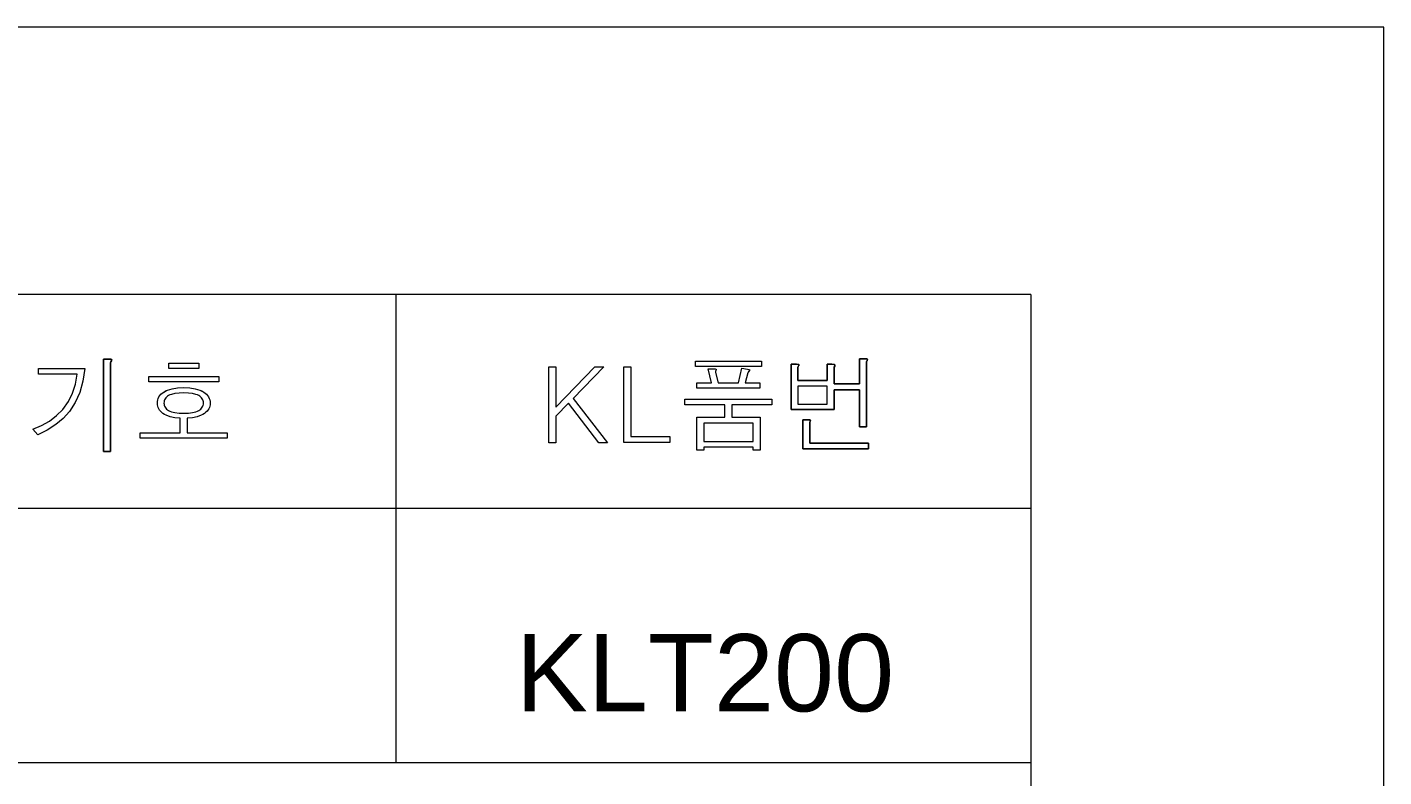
# Model space of a CAD drawing. Header units: inches. Extents: x -551 to -341, y 564 to 861.
# Drawn here: x -393.9 to -341.3, y 831.6 to 860.7 of the extents above; entities that cross this region are included whole.
import ezdxf

# ---------------------------------------------------------------- set-up
doc = ezdxf.new("R2010")
doc.units = ezdxf.units.IN
doc.header["$LTSCALE"] = 0.03937
doc.header["$MEASUREMENT"] = 0
doc.layers.add('______', color=7, linetype='Continuous')
doc.layers.add('______ 1', color=7, linetype='Continuous')

# ---------------------------------------------------------------- blocks, each defined once
blk = doc.blocks.new('BLOCK 20')
at = {"layer": '______ 1', "color": 18, "lineweight": 9}
blk.add_lwpolyline([(196.386, -10.437), (16.646, -10.437)], dxfattribs=at)
blk = doc.blocks.new('BLOCK 19')
at = {"layer": '______ 1', "color": 18, "lineweight": 9}
blk.add_lwpolyline([(196.386, -28.618), (16.646, -28.618)], dxfattribs=at)
blk = doc.blocks.new('BLOCK 16')
at = {"layer": '______ 1', "color": 2, "lineweight": 9}
blk.add_lwpolyline([(0.077, -297.058), (210.077, -297.058), (210.077, -0.06), (0.077, -0.06), (0.077, -297.058)], dxfattribs=at)
blk = doc.blocks.new('BLOCK 12')
at = {"layer": '______ 1', "color": 18, "lineweight": 9}
blk.add_lwpolyline([(196.386, -18.749), (66.517, -18.749)], dxfattribs=at)
blk = doc.blocks.new('BLOCK 2')
at = {"layer": '______ 1', "lineweight": 0}
for points in [[(164.11, -13.102), (164.11, -13.309), (162.95, -13.309), (162.95, -13.102), (164.11, -13.102)], [(185.936, -13.02), (185.936, -13.227), (183.373, -13.227), (183.373, -13.02), (185.936, -13.02)], [(159.69, -13.312), (159.617, -13.801), (159.494, -14.242), (159.319, -14.635), (159.092, -14.985), (158.853, -15.25), (158.567, -15.489), (158.238, -15.702), (157.865, -15.889), (157.678, -15.664), (158.017, -15.524), (158.322, -15.35), (158.597, -15.14), (158.839, -14.898), (159.055, -14.597), (159.221, -14.271), (159.334, -13.918), (159.398, -13.536), (157.897, -13.536), (157.897, -13.312), (159.69, -13.312)], [(164.885, -13.615), (164.885, -13.824), (162.171, -13.824), (162.171, -13.615), (164.885, -13.615)], [(177.694, -13.247), (177.962, -13.247), (177.962, -14.81), (179.478, -13.247), (179.827, -13.247), (178.635, -14.469), (179.968, -16.19), (179.635, -16.19), (178.452, -14.653), (177.962, -15.154), (177.962, -16.19), (177.694, -16.19), (177.694, -13.247)], [(180.604, -13.247), (180.872, -13.247), (180.872, -15.95), (182.385, -15.95), (182.385, -16.186), (180.604, -16.186), (180.604, -13.247)], [(184.178, -13.338), (184.181, -13.341), (184.181, -13.343), (184.181, -13.347), (184.181, -13.349), (184.181, -13.352), (184.181, -13.355), (184.181, -13.361), (184.178, -13.367), (184.169, -13.382), (184.158, -13.413), (184.154, -13.428), (184.154, -13.437), (184.152, -13.448), (184.154, -13.46), (184.254, -13.868), (185.05, -13.868), (185.178, -13.3), (185.391, -13.338), (185.449, -13.352), (185.469, -13.358), (185.476, -13.361), (185.478, -13.361), (185.478, -13.364), (185.481, -13.367), (185.481, -13.37), (185.481, -13.373), (185.478, -13.373), (185.478, -13.378), (185.476, -13.384), (185.469, -13.39), (185.457, -13.402), (185.432, -13.434), (185.423, -13.445), (185.417, -13.46), (185.414, -13.472), (185.411, -13.484), (185.303, -13.868), (185.877, -13.868), (185.877, -14.073), (183.429, -14.073), (183.429, -13.868), (183.994, -13.868), (183.875, -13.326), (184.062, -13.326), (184.14, -13.329), (184.163, -13.335), (184.172, -13.335), (184.175, -13.338), (184.178, -13.338)], [(163.396, -15.805), (163.396, -15.244), (163.186, -15.221), (163.005, -15.183), (162.847, -15.125), (162.78, -15.09), (162.716, -15.052), (162.667, -15.011), (162.626, -14.968), (162.588, -14.921), (162.559, -14.874), (162.535, -14.822), (162.521, -14.769), (162.509, -14.714), (162.506, -14.655), (162.509, -14.588), (162.521, -14.527), (162.542, -14.469), (162.568, -14.414), (162.603, -14.361), (162.643, -14.312), (162.693, -14.268), (162.751, -14.227), (162.821, -14.186), (162.9, -14.148), (163.081, -14.093), (163.291, -14.061), (163.53, -14.049), (163.766, -14.061), (163.973, -14.093), (164.154, -14.148), (164.233, -14.186), (164.305, -14.227), (164.364, -14.268), (164.416, -14.312), (164.456, -14.361), (164.492, -14.414), (164.518, -14.469), (164.538, -14.527), (164.55, -14.588), (164.553, -14.655), (164.55, -14.714), (164.542, -14.769), (164.524, -14.822), (164.501, -14.874), (164.468, -14.921), (164.433, -14.968), (164.39, -15.011), (164.337, -15.052), (164.276, -15.09), (164.206, -15.125), (164.052, -15.183), (163.871, -15.221), (163.667, -15.244), (163.667, -15.805), (165.218, -15.805), (165.218, -16.02), (161.839, -16.02), (161.839, -15.805), (163.396, -15.805)], [(187.349, -14.694), (188.487, -14.694), (188.487, -13.997), (187.349, -13.997), (187.349, -14.694)], [(162.944, -14.361), (162.9, -14.387), (162.865, -14.417), (162.833, -14.449), (162.807, -14.484), (162.789, -14.521), (162.775, -14.562), (162.766, -14.606), (162.763, -14.653), (162.766, -14.696), (162.775, -14.74), (162.789, -14.778), (162.807, -14.816), (162.833, -14.851), (162.865, -14.883), (162.9, -14.912), (162.944, -14.941), (162.993, -14.965), (163.051, -14.988), (163.188, -15.02), (163.346, -15.04), (163.53, -15.049), (163.71, -15.04), (163.868, -15.02), (163.999, -14.988), (164.058, -14.965), (164.11, -14.941), (164.154, -14.912), (164.192, -14.883), (164.224, -14.851), (164.249, -14.816), (164.27, -14.778), (164.285, -14.74), (164.294, -14.696), (164.296, -14.653), (164.294, -14.606), (164.285, -14.562), (164.27, -14.521), (164.249, -14.484), (164.224, -14.449), (164.192, -14.417), (164.154, -14.387), (164.11, -14.361), (164.058, -14.335), (164.002, -14.315), (163.868, -14.283), (163.71, -14.262), (163.53, -14.256), (163.346, -14.262), (163.188, -14.283), (163.051, -14.315), (162.993, -14.335), (162.944, -14.361)], [(186.345, -14.723), (184.79, -14.723), (184.79, -15.201), (185.88, -15.201), (185.88, -16.475), (185.613, -16.475), (185.613, -16.364), (183.699, -16.364), (183.699, -16.475), (183.431, -16.475), (183.431, -15.201), (184.519, -15.201), (184.519, -14.723), (182.965, -14.723), (182.965, -14.504), (186.345, -14.504), (186.345, -14.723)], [(183.699, -15.426), (183.699, -16.14), (185.613, -16.14), (185.613, -15.426), (183.699, -15.426)]]:
    blk.add_lwpolyline(points, dxfattribs=at)
for points, knots in [([(160.734, -12.962), (160.734, -12.962), (160.734, -12.962), (160.734, -12.962), (160.734, -12.962), (160.734, -12.962), (160.734, -12.962), (160.734, -12.962), (160.734, -12.965), (160.734, -12.965), (160.734, -12.965), (160.736, -12.965), (160.736, -12.965), (160.736, -12.965), (160.736, -12.965), (160.736, -12.965), (160.736, -12.965), (160.736, -12.965), (160.736, -12.965), (160.736, -12.965), (160.736, -12.967), (160.736, -12.967), (160.736, -12.967), (160.736, -12.971), (160.736, -12.971), (160.736, -12.971), (160.736, -12.973), (160.736, -12.973), (160.736, -12.973), (160.736, -12.979), (160.736, -12.979), (160.736, -12.979), (160.734, -12.985), (160.734, -12.985), (160.734, -12.985), (160.731, -12.991), (160.731, -12.991), (160.731, -12.991), (160.723, -13.008), (160.723, -13.008), (160.723, -13.008), (160.701, -13.046), (160.701, -13.046), (160.701, -13.046), (160.693, -13.093), (160.693, -13.093), (160.693, -13.093), (160.693, -16.53), (160.693, -16.53), (160.693, -16.53), (160.422, -16.53), (160.422, -16.53), (160.422, -16.53), (160.422, -12.944), (160.422, -12.944), (160.422, -12.944), (160.611, -12.944), (160.611, -12.944), (160.611, -12.944), (160.695, -12.95), (160.695, -12.95), (160.695, -12.95), (160.72, -12.956), (160.72, -12.956), (160.72, -12.956), (160.728, -12.959), (160.728, -12.959), (160.728, -12.959), (160.731, -12.959), (160.731, -12.959), (160.731, -12.959), (160.731, -12.962), (160.731, -12.962), (160.731, -12.962), (160.734, -12.962), (160.734, -12.962), (160.734, -12.962), (160.734, -12.962), (160.734, -12.962)], [0, 0, 0, 0, 1, 1, 1, 2, 2, 2, 3, 3, 3, 4, 4, 4, 5, 5, 5, 6, 6, 6, 7, 7, 7, 8, 8, 8, 9, 9, 9, 10, 10, 10, 11, 11, 11, 12, 12, 12, 13, 13, 13, 14, 14, 14, 15, 15, 15, 16, 16, 16, 17, 17, 17, 18, 18, 18, 19, 19, 19, 20, 20, 20, 21, 21, 21, 22, 22, 22, 23, 23, 23, 24, 24, 24, 25, 25, 25, 26, 26, 26, 26]), ([(187.39, -13.16), (187.39, -13.16), (187.39, -13.163), (187.39, -13.163), (187.39, -13.163), (187.39, -13.163), (187.39, -13.163), (187.39, -13.163), (187.394, -13.166), (187.394, -13.166), (187.394, -13.166), (187.394, -13.169), (187.394, -13.169), (187.394, -13.169), (187.394, -13.169), (187.394, -13.169), (187.394, -13.169), (187.394, -13.171), (187.394, -13.171), (187.394, -13.171), (187.394, -13.175), (187.394, -13.175), (187.394, -13.175), (187.394, -13.177), (187.394, -13.177), (187.394, -13.177), (187.39, -13.183), (187.39, -13.183), (187.39, -13.183), (187.388, -13.189), (187.388, -13.189), (187.388, -13.189), (187.379, -13.204), (187.379, -13.204), (187.379, -13.204), (187.359, -13.233), (187.359, -13.233), (187.359, -13.233), (187.349, -13.268), (187.349, -13.268), (187.349, -13.268), (187.349, -13.781), (187.349, -13.781), (187.349, -13.781), (188.487, -13.781), (188.487, -13.781), (188.487, -13.781), (188.487, -13.148), (188.487, -13.148), (188.487, -13.148), (188.665, -13.148), (188.665, -13.148), (188.665, -13.148), (188.743, -13.154), (188.743, -13.154), (188.743, -13.154), (188.758, -13.157), (188.758, -13.157), (188.758, -13.157), (188.77, -13.16), (188.77, -13.16), (188.77, -13.16), (188.779, -13.163), (188.779, -13.163), (188.779, -13.163), (188.781, -13.166), (188.781, -13.166), (188.781, -13.166), (188.784, -13.169), (188.784, -13.169), (188.784, -13.169), (188.784, -13.169), (188.784, -13.169), (188.784, -13.169), (188.787, -13.171), (188.787, -13.171), (188.787, -13.171), (188.787, -13.175), (188.787, -13.175), (188.787, -13.175), (188.787, -13.177), (188.787, -13.177), (188.787, -13.177), (188.79, -13.177), (188.79, -13.177), (188.79, -13.177), (188.79, -13.18), (188.79, -13.18), (188.79, -13.18), (188.787, -13.186), (188.787, -13.186), (188.787, -13.186), (188.787, -13.195), (188.787, -13.195), (188.787, -13.195), (188.784, -13.201), (188.784, -13.201), (188.784, -13.201), (188.776, -13.221), (188.776, -13.221), (188.776, -13.221), (188.761, -13.253), (188.761, -13.253), (188.761, -13.253), (188.755, -13.288), (188.755, -13.288), (188.755, -13.288), (188.755, -13.909), (188.755, -13.909), (188.755, -13.909), (189.741, -13.909), (189.741, -13.909), (189.741, -13.909), (189.741, -12.932), (189.741, -12.932), (189.741, -12.932), (189.962, -12.932), (189.962, -12.932), (189.962, -12.932), (189.997, -12.932), (189.997, -12.932), (189.997, -12.932), (190.02, -12.938), (190.02, -12.938), (190.02, -12.938), (190.029, -12.941), (190.029, -12.941), (190.029, -12.941), (190.032, -12.941), (190.032, -12.941), (190.032, -12.941), (190.035, -12.944), (190.035, -12.944), (190.035, -12.944), (190.038, -12.947), (190.038, -12.947), (190.038, -12.947), (190.041, -12.947), (190.041, -12.947), (190.041, -12.947), (190.044, -12.95), (190.044, -12.95), (190.044, -12.95), (190.044, -12.95), (190.044, -12.95), (190.044, -12.95), (190.044, -12.953), (190.044, -12.953), (190.044, -12.953), (190.044, -12.953), (190.044, -12.953), (190.044, -12.953), (190.044, -12.956), (190.044, -12.956), (190.044, -12.956), (190.047, -12.959), (190.047, -12.959), (190.047, -12.959), (190.047, -12.962), (190.047, -12.962), (190.047, -12.962), (190.047, -12.965), (190.047, -12.965), (190.047, -12.965), (190.044, -12.971), (190.044, -12.971), (190.044, -12.971), (190.041, -12.985), (190.041, -12.985), (190.041, -12.985), (190.032, -13.006), (190.032, -13.006), (190.032, -13.006), (190.015, -13.037), (190.015, -13.037), (190.015, -13.037), (190.011, -13.073), (190.011, -13.073), (190.011, -13.073), (190.011, -15.574), (190.011, -15.574), (190.011, -15.574), (189.741, -15.574), (189.741, -15.574), (189.741, -15.574), (189.741, -14.134), (189.741, -14.134), (189.741, -14.134), (188.755, -14.134), (188.755, -14.134), (188.755, -14.134), (188.755, -14.898), (188.755, -14.898), (188.755, -14.898), (187.088, -14.898), (187.088, -14.898), (187.088, -14.898), (187.088, -13.148), (187.088, -13.148), (187.088, -13.148), (187.294, -13.148), (187.294, -13.148), (187.294, -13.148), (187.359, -13.151), (187.359, -13.151), (187.359, -13.151), (187.379, -13.154), (187.379, -13.154), (187.379, -13.154), (187.385, -13.157), (187.385, -13.157), (187.385, -13.157), (187.388, -13.16), (187.388, -13.16), (187.388, -13.16), (187.39, -13.16), (187.39, -13.16), (187.39, -13.16), (187.39, -13.16), (187.39, -13.16), (187.39, -13.16), (187.39, -13.16), (187.39, -13.16)], [0, 0, 0, 0, 1, 1, 1, 2, 2, 2, 3, 3, 3, 4, 4, 4, 5, 5, 5, 6, 6, 6, 7, 7, 7, 8, 8, 8, 9, 9, 9, 10, 10, 10, 11, 11, 11, 12, 12, 12, 13, 13, 13, 14, 14, 14, 15, 15, 15, 16, 16, 16, 17, 17, 17, 18, 18, 18, 19, 19, 19, 20, 20, 20, 21, 21, 21, 22, 22, 22, 23, 23, 23, 24, 24, 24, 25, 25, 25, 26, 26, 26, 27, 27, 27, 28, 28, 28, 29, 29, 29, 30, 30, 30, 31, 31, 31, 32, 32, 32, 33, 33, 33, 34, 34, 34, 35, 35, 35, 36, 36, 36, 37, 37, 37, 38, 38, 38, 39, 39, 39, 40, 40, 40, 41, 41, 41, 42, 42, 42, 43, 43, 43, 44, 44, 44, 45, 45, 45, 46, 46, 46, 47, 47, 47, 48, 48, 48, 49, 49, 49, 50, 50, 50, 51, 51, 51, 52, 52, 52, 53, 53, 53, 54, 54, 54, 55, 55, 55, 56, 56, 56, 57, 57, 57, 58, 58, 58, 59, 59, 59, 60, 60, 60, 61, 61, 61, 62, 62, 62, 63, 63, 63, 64, 64, 64, 65, 65, 65, 66, 66, 66, 67, 67, 67, 68, 68, 68, 69, 69, 69, 70, 70, 70, 71, 71, 71, 72, 72, 72, 73, 73, 73, 74, 74, 74, 74]), ([(187.837, -15.317), (187.837, -15.317), (187.837, -15.317), (187.837, -15.317), (187.837, -15.317), (187.837, -15.317), (187.837, -15.317), (187.837, -15.317), (187.837, -15.317), (187.837, -15.317), (187.837, -15.317), (187.837, -15.32), (187.837, -15.32), (187.837, -15.32), (187.837, -15.32), (187.837, -15.32), (187.837, -15.32), (187.837, -15.323), (187.837, -15.323), (187.837, -15.323), (187.837, -15.323), (187.837, -15.323), (187.837, -15.323), (187.837, -15.326), (187.837, -15.326), (187.837, -15.326), (187.837, -15.332), (187.837, -15.332), (187.837, -15.332), (187.831, -15.344), (187.831, -15.344), (187.831, -15.344), (187.825, -15.361), (187.825, -15.361), (187.825, -15.361), (187.81, -15.387), (187.81, -15.387), (187.81, -15.387), (187.808, -15.419), (187.808, -15.419), (187.808, -15.419), (187.808, -16.21), (187.808, -16.21), (187.808, -16.21), (190.093, -16.21), (190.093, -16.21), (190.093, -16.21), (190.093, -16.428), (190.093, -16.428), (190.093, -16.428), (187.542, -16.428), (187.542, -16.428), (187.542, -16.428), (187.542, -15.3), (187.542, -15.3), (187.542, -15.3), (187.74, -15.3), (187.74, -15.3), (187.74, -15.3), (187.805, -15.306), (187.805, -15.306), (187.805, -15.306), (187.817, -15.306), (187.817, -15.306), (187.817, -15.306), (187.825, -15.309), (187.825, -15.309), (187.825, -15.309), (187.831, -15.311), (187.831, -15.311), (187.831, -15.311), (187.834, -15.315), (187.834, -15.315), (187.834, -15.315), (187.837, -15.317), (187.837, -15.317), (187.837, -15.317), (187.837, -15.317), (187.837, -15.317)], [0, 0, 0, 0, 1, 1, 1, 2, 2, 2, 3, 3, 3, 4, 4, 4, 5, 5, 5, 6, 6, 6, 7, 7, 7, 8, 8, 8, 9, 9, 9, 10, 10, 10, 11, 11, 11, 12, 12, 12, 13, 13, 13, 14, 14, 14, 15, 15, 15, 16, 16, 16, 17, 17, 17, 18, 18, 18, 19, 19, 19, 20, 20, 20, 21, 21, 21, 22, 22, 22, 23, 23, 23, 24, 24, 24, 25, 25, 25, 26, 26, 26, 26])]:
    blk.add_open_spline(points, degree=3, knots=knots, dxfattribs=at)
blk = doc.blocks.new('BLOCK 181')
at = {"layer": '______ 1', "color": 18, "lineweight": 9}
blk.add_lwpolyline([(171.766, -28.618), (171.766, -10.437)], dxfattribs=at)
blk = doc.blocks.new('BLOCK 180')
at = {"layer": '______ 1', "color": 18, "lineweight": 9}
blk.add_lwpolyline([(186.345, -14.723), (184.79, -14.723), (184.79, -15.201), (185.88, -15.201), (185.88, -16.475), (185.613, -16.475), (185.613, -16.364), (183.699, -16.364), (183.699, -16.475), (183.431, -16.475), (183.431, -15.201), (184.522, -15.201), (184.522, -14.723), (182.965, -14.723), (182.965, -14.504), (186.345, -14.504), (186.345, -14.723)], dxfattribs=at)
blk = doc.blocks.new('BLOCK 179')
at = {"layer": '______ 1', "color": 18, "lineweight": 9}
blk.add_lwpolyline([(185.936, -13.02), (185.936, -13.227), (183.373, -13.227), (183.373, -13.02), (185.936, -13.02)], dxfattribs=at)
blk = doc.blocks.new('BLOCK 178')
at = {"layer": '______ 1', "color": 18, "lineweight": 9}
blk.add_open_spline([(184.178, -13.338), (184.184, -13.352), (184.181, -13.355), (184.181, -13.355), (184.178, -13.367), (184.169, -13.382), (184.169, -13.382), (184.169, -13.382), (184.158, -13.413), (184.158, -13.413), (184.154, -13.428), (184.152, -13.437), (184.152, -13.437), (184.152, -13.448), (184.154, -13.46), (184.154, -13.46), (184.154, -13.46), (184.254, -13.868), (184.254, -13.868), (184.254, -13.868), (185.05, -13.868), (185.05, -13.868), (185.05, -13.868), (185.178, -13.3), (185.178, -13.3), (185.178, -13.3), (185.391, -13.338), (185.391, -13.338), (185.391, -13.338), (185.449, -13.352), (185.449, -13.352), (185.449, -13.352), (185.469, -13.358), (185.469, -13.358), (185.481, -13.37), (185.481, -13.373), (185.481, -13.373), (185.476, -13.384), (185.469, -13.39), (185.469, -13.39), (185.457, -13.402), (185.432, -13.434), (185.432, -13.434), (185.423, -13.445), (185.417, -13.46), (185.417, -13.46), (185.414, -13.472), (185.411, -13.484), (185.411, -13.484), (185.411, -13.484), (185.303, -13.868), (185.303, -13.868), (185.303, -13.868), (185.877, -13.868), (185.877, -13.868), (185.877, -13.868), (185.877, -14.073), (185.877, -14.073), (185.877, -14.073), (183.429, -14.073), (183.429, -14.073), (183.429, -14.073), (183.429, -13.868), (183.429, -13.868), (183.429, -13.868), (183.994, -13.868), (183.994, -13.868), (183.994, -13.868), (183.875, -13.326), (183.875, -13.326), (183.875, -13.326), (184.062, -13.326), (184.062, -13.326), (184.062, -13.326), (184.14, -13.329), (184.14, -13.329), (184.14, -13.329), (184.163, -13.335), (184.163, -13.335)], degree=3, knots=[0, 0, 0, 0, 1, 1, 1, 2, 2, 2, 3, 3, 3, 4, 4, 4, 5, 5, 5, 6, 6, 6, 7, 7, 7, 8, 8, 8, 9, 9, 9, 10, 10, 10, 11, 11, 11, 12, 12, 12, 13, 13, 13, 14, 14, 14, 15, 15, 15, 16, 16, 16, 17, 17, 17, 18, 18, 18, 19, 19, 19, 20, 20, 20, 21, 21, 21, 22, 22, 22, 23, 23, 23, 24, 24, 24, 25, 25, 25, 26, 26, 26, 26], dxfattribs=at)
blk = doc.blocks.new('BLOCK 177')
at = {"layer": '______ 1', "color": 18, "lineweight": 9}
blk.add_lwpolyline([(183.699, -15.426), (183.699, -16.14), (185.613, -16.14), (185.613, -15.426), (183.699, -15.426)], dxfattribs=at)
blk = doc.blocks.new('BLOCK 168')
at = {"layer": '______ 1', "color": 18, "lineweight": 9}
blk.add_lwpolyline([(196.386, -10.437), (196.386, -285.76)], dxfattribs=at)
blk = doc.blocks.new('BLOCK 258')
at = {"layer": '______ 1', "color": 18, "lineweight": 9}
blk.add_open_spline([(187.39, -13.16), (187.394, -13.175), (187.394, -13.177), (187.394, -13.177), (187.388, -13.189), (187.379, -13.204), (187.379, -13.204), (187.379, -13.204), (187.359, -13.233), (187.359, -13.233), (187.359, -13.233), (187.349, -13.268), (187.349, -13.268), (187.349, -13.268), (187.349, -13.781), (187.349, -13.781), (187.349, -13.781), (188.487, -13.781), (188.487, -13.781), (188.487, -13.781), (188.487, -13.148), (188.487, -13.148), (188.487, -13.148), (188.665, -13.148), (188.665, -13.148), (188.665, -13.148), (188.743, -13.154), (188.743, -13.154), (188.758, -13.157), (188.77, -13.16), (188.77, -13.16), (188.781, -13.166), (188.784, -13.169), (188.784, -13.169), (188.79, -13.18), (188.787, -13.186), (188.787, -13.186), (188.784, -13.201), (188.776, -13.221), (188.776, -13.221), (188.776, -13.221), (188.761, -13.253), (188.761, -13.253), (188.761, -13.253), (188.755, -13.288), (188.755, -13.288), (188.755, -13.288), (188.755, -13.909), (188.755, -13.909), (188.755, -13.909), (189.741, -13.909), (189.741, -13.909), (189.741, -13.909), (189.741, -12.932), (189.741, -12.932), (189.741, -12.932), (189.962, -12.932), (189.962, -12.932), (189.962, -12.932), (189.995, -12.932), (189.995, -12.932), (189.995, -12.932), (190.02, -12.938), (190.02, -12.938), (190.032, -12.941), (190.035, -12.944), (190.035, -12.944), (190.047, -12.959), (190.047, -12.962), (190.047, -12.962), (190.044, -12.971), (190.041, -12.985), (190.041, -12.985), (190.041, -12.985), (190.032, -13.006), (190.032, -13.006), (190.032, -13.006), (190.015, -13.037), (190.015, -13.037), (190.015, -13.037), (190.011, -13.073), (190.011, -13.073), (190.011, -13.073), (190.011, -15.574), (190.011, -15.574), (190.011, -15.574), (189.741, -15.574), (189.741, -15.574), (189.741, -15.574), (189.741, -14.134), (189.741, -14.134), (189.741, -14.134), (188.755, -14.134), (188.755, -14.134), (188.755, -14.134), (188.755, -14.898), (188.755, -14.898), (188.755, -14.898), (187.088, -14.898), (187.088, -14.898), (187.088, -14.898), (187.088, -13.148), (187.088, -13.148), (187.088, -13.148), (187.294, -13.148), (187.294, -13.148), (187.294, -13.148), (187.359, -13.151), (187.359, -13.151), (187.359, -13.151), (187.379, -13.154), (187.379, -13.154)], degree=3, knots=[0, 0, 0, 0, 1, 1, 1, 2, 2, 2, 3, 3, 3, 4, 4, 4, 5, 5, 5, 6, 6, 6, 7, 7, 7, 8, 8, 8, 9, 9, 9, 10, 10, 10, 11, 11, 11, 12, 12, 12, 13, 13, 13, 14, 14, 14, 15, 15, 15, 16, 16, 16, 17, 17, 17, 18, 18, 18, 19, 19, 19, 20, 20, 20, 21, 21, 21, 22, 22, 22, 23, 23, 23, 24, 24, 24, 25, 25, 25, 26, 26, 26, 27, 27, 27, 28, 28, 28, 29, 29, 29, 30, 30, 30, 31, 31, 31, 32, 32, 32, 33, 33, 33, 34, 34, 34, 35, 35, 35, 36, 36, 36, 37, 37, 37, 37], dxfattribs=at)
blk = doc.blocks.new('BLOCK 257')
at = {"layer": '______ 1', "color": 18, "lineweight": 9}
blk.add_lwpolyline([(187.349, -14.694), (188.487, -14.694), (188.487, -13.997), (187.349, -13.997), (187.349, -14.694)], dxfattribs=at)
blk = doc.blocks.new('BLOCK 256')
at = {"layer": '______ 1', "color": 18, "lineweight": 9}
blk.add_open_spline([(187.837, -15.317), (187.837, -15.326), (187.837, -15.332), (187.837, -15.332), (187.831, -15.344), (187.825, -15.361), (187.825, -15.361), (187.825, -15.361), (187.81, -15.387), (187.81, -15.387), (187.81, -15.387), (187.808, -15.419), (187.808, -15.419), (187.808, -15.419), (187.808, -16.21), (187.808, -16.21), (187.808, -16.21), (190.093, -16.21), (190.093, -16.21), (190.093, -16.21), (190.093, -16.428), (190.093, -16.428), (190.093, -16.428), (187.542, -16.428), (187.542, -16.428), (187.542, -16.428), (187.542, -15.3), (187.542, -15.3), (187.542, -15.3), (187.74, -15.3), (187.74, -15.3), (187.74, -15.3), (187.805, -15.306), (187.805, -15.306), (187.817, -15.306), (187.825, -15.309), (187.825, -15.309)], degree=3, knots=[0, 0, 0, 0, 1, 1, 1, 2, 2, 2, 3, 3, 3, 4, 4, 4, 5, 5, 5, 6, 6, 6, 7, 7, 7, 8, 8, 8, 9, 9, 9, 10, 10, 10, 11, 11, 11, 12, 12, 12, 12], dxfattribs=at)
blk = doc.blocks.new('BLOCK 255')
at = {"layer": '______ 1', "color": 18, "lineweight": 9}
blk.add_lwpolyline([(164.11, -13.102), (164.11, -13.309), (162.95, -13.309), (162.95, -13.102), (164.11, -13.102)], dxfattribs=at)
blk = doc.blocks.new('BLOCK 254')
at = {"layer": '______ 1', "color": 18, "lineweight": 9}
blk.add_lwpolyline([(162.944, -14.361), (162.9, -14.387), (162.865, -14.417), (162.833, -14.449), (162.807, -14.484), (162.789, -14.521), (162.775, -14.562), (162.766, -14.606), (162.763, -14.653), (162.766, -14.696), (162.775, -14.74), (162.789, -14.778), (162.807, -14.816), (162.833, -14.851), (162.865, -14.883), (162.9, -14.912), (162.944, -14.941), (162.996, -14.965), (163.051, -14.988), (163.188, -15.02), (163.346, -15.04), (163.53, -15.049), (163.71, -15.04), (163.868, -15.02), (163.999, -14.988), (164.058, -14.965), (164.11, -14.941), (164.154, -14.912), (164.192, -14.883), (164.224, -14.851), (164.249, -14.816), (164.27, -14.778), (164.285, -14.74), (164.294, -14.696), (164.296, -14.653), (164.294, -14.606), (164.285, -14.562), (164.27, -14.521), (164.249, -14.484), (164.224, -14.449), (164.192, -14.417), (164.154, -14.387), (164.11, -14.361), (164.06, -14.335), (164.002, -14.315), (163.868, -14.283), (163.71, -14.262), (163.53, -14.256), (163.346, -14.262), (163.188, -14.283), (163.051, -14.315), (162.996, -14.335), (162.944, -14.361)], dxfattribs=at)
blk = doc.blocks.new('BLOCK 253')
at = {"layer": '______ 1', "color": 18, "lineweight": 9}
blk.add_lwpolyline([(164.885, -13.615), (164.885, -13.824), (162.171, -13.824), (162.171, -13.615), (164.885, -13.615)], dxfattribs=at)
blk = doc.blocks.new('BLOCK 252')
at = {"layer": '______ 1', "color": 18, "lineweight": 9}
blk.add_lwpolyline([(163.396, -15.805), (163.396, -15.244), (163.186, -15.221), (163.005, -15.183), (162.847, -15.125), (162.78, -15.09), (162.716, -15.052), (162.667, -15.011), (162.626, -14.968), (162.588, -14.921), (162.559, -14.874), (162.535, -14.822), (162.521, -14.769), (162.509, -14.714), (162.506, -14.655), (162.509, -14.588), (162.521, -14.527), (162.542, -14.469), (162.568, -14.414), (162.603, -14.361), (162.643, -14.312), (162.693, -14.268), (162.751, -14.227), (162.821, -14.183), (162.9, -14.148), (163.081, -14.093), (163.291, -14.061), (163.53, -14.049), (163.766, -14.061), (163.973, -14.093), (164.154, -14.148), (164.236, -14.183), (164.305, -14.227), (164.364, -14.268), (164.416, -14.312), (164.456, -14.361), (164.492, -14.414), (164.518, -14.469), (164.538, -14.527), (164.55, -14.588), (164.553, -14.655), (164.55, -14.714), (164.542, -14.769), (164.524, -14.822), (164.501, -14.874), (164.468, -14.921), (164.433, -14.968), (164.39, -15.011), (164.337, -15.052), (164.276, -15.09), (164.206, -15.125), (164.052, -15.183), (163.871, -15.221), (163.667, -15.244), (163.667, -15.805), (165.218, -15.805), (165.218, -16.02), (161.839, -16.02), (161.839, -15.805), (163.396, -15.805)], dxfattribs=at)
blk = doc.blocks.new('BLOCK 251')
at = {"layer": '______ 1', "color": 18, "lineweight": 9}
blk.add_open_spline([(160.734, -12.962), (160.736, -12.973), (160.736, -12.979), (160.736, -12.979), (160.731, -12.991), (160.723, -13.008), (160.723, -13.008), (160.723, -13.008), (160.701, -13.046), (160.701, -13.046), (160.701, -13.046), (160.693, -13.093), (160.693, -13.093), (160.693, -13.093), (160.693, -16.53), (160.693, -16.53), (160.693, -16.53), (160.422, -16.53), (160.422, -16.53), (160.422, -16.53), (160.422, -12.944), (160.422, -12.944), (160.422, -12.944), (160.611, -12.944), (160.611, -12.944), (160.611, -12.944), (160.695, -12.95), (160.695, -12.95), (160.695, -12.95), (160.72, -12.956), (160.72, -12.956)], degree=3, knots=[0, 0, 0, 0, 1, 1, 1, 2, 2, 2, 3, 3, 3, 4, 4, 4, 5, 5, 5, 6, 6, 6, 7, 7, 7, 8, 8, 8, 9, 9, 9, 10, 10, 10, 10], dxfattribs=at)
blk = doc.blocks.new('BLOCK 250')
at = {"layer": '______ 1', "color": 18, "lineweight": 9}
blk.add_lwpolyline([(159.69, -13.312), (159.617, -13.801), (159.494, -14.242), (159.319, -14.635), (159.092, -14.985), (158.853, -15.25), (158.567, -15.489), (158.238, -15.702), (157.865, -15.889), (157.678, -15.664), (158.017, -15.524), (158.322, -15.35), (158.597, -15.14), (158.839, -14.898), (159.055, -14.597), (159.221, -14.271), (159.334, -13.918), (159.398, -13.536), (157.897, -13.536), (157.897, -13.312), (159.69, -13.312)], dxfattribs=at)
blk = doc.blocks.new('BLOCK 247')
at = {"layer": '______ 1', "color": 18, "lineweight": 9}
blk.add_lwpolyline([(180.604, -13.247), (180.872, -13.247), (180.872, -15.95), (182.385, -15.95), (182.385, -16.186), (180.604, -16.186), (180.604, -13.247)], dxfattribs=at)
blk = doc.blocks.new('BLOCK 246')
at = {"layer": '______ 1', "color": 18, "lineweight": 9}
blk.add_lwpolyline([(177.694, -13.247), (177.962, -13.247), (177.962, -14.81), (179.478, -13.247), (179.827, -13.247), (178.635, -14.469), (179.968, -16.19), (179.635, -16.19), (178.452, -14.653), (177.962, -15.154), (177.962, -16.19), (177.694, -16.19), (177.694, -13.247)], dxfattribs=at)

msp = doc.modelspace()

# ---------------------------------------------------------------- block references
at = {"layer": '______ 1'}
for name in ['BLOCK 16', 'BLOCK 20', 'BLOCK 181', 'BLOCK 168', 'BLOCK 2', 'BLOCK 251', 'BLOCK 179', 'BLOCK 258', 'BLOCK 250', 'BLOCK 255', 'BLOCK 246', 'BLOCK 247', 'BLOCK 178', 'BLOCK 252', 'BLOCK 253', 'BLOCK 257', 'BLOCK 254', 'BLOCK 180', 'BLOCK 177', 'BLOCK 256', 'BLOCK 12', 'BLOCK 19']:
    msp.add_blockref(name, (-551.3856, 860.76034), dxfattribs=at)

# ---------------------------------------------------------------- texts
at = {"layer": '______', "insert": (-374.98011, 834.1), "char_height": 3, "width": 17.0783133, "attachment_point": 7, "line_spacing_factor": 0.963855}
msp.add_mtext('\\fArial;KLT200', dxfattribs=at)

doc.saveas('drawing.dxf')
